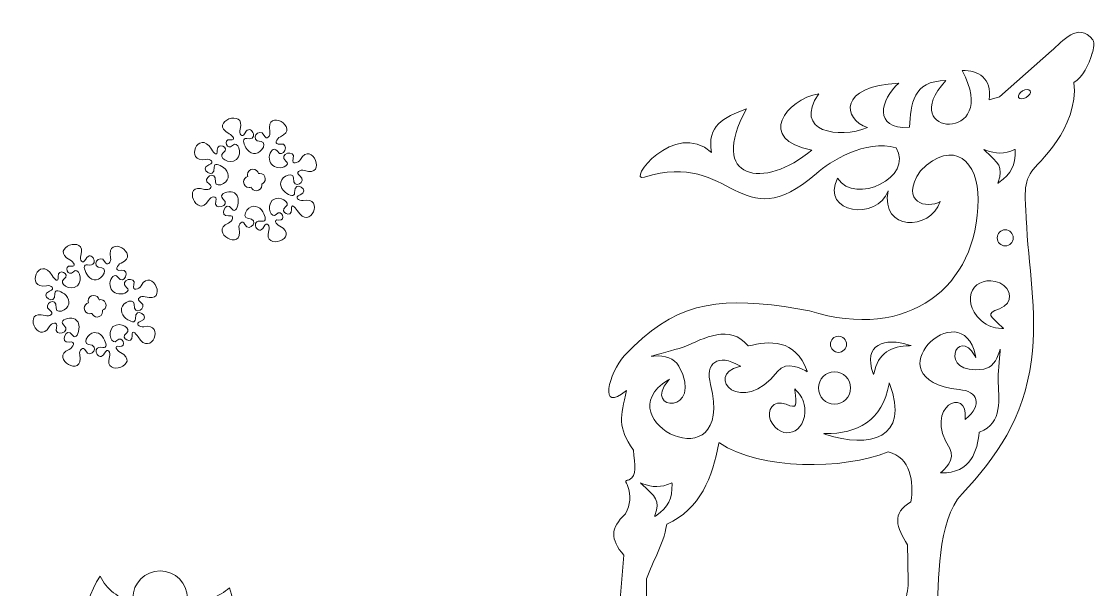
# Model space of a CAD drawing. Header units: centimetres. Extents: x -3.6 to 42, y -14.9 to 17.8.
# Drawn here: x 27.47 to 41.25, y 6.69 to 13.97 of the extents above; entities that cross this region are included whole.
import ezdxf

# ---------------------------------------------------------------- set-up
doc = ezdxf.new("R2010")
doc.units = ezdxf.units.CM
doc.header["$MEASUREMENT"] = 0
doc.layers.add('layer 1', color=7, linetype='Continuous')

msp = doc.modelspace()

# ---------------------------------------------------------------- linework, layer by layer
at = {"layer": 'layer 1', "color": 250, "lineweight": 9}
for points, knots in [([(36.77599, 12.85632), (36.2696, 11.94042), (37.00466, 11.81021), (37.61456, 12.32669), (37.61456, 12.32669), (36.89341, 12.4556), (37.28856, 12.97987), (37.70161, 13.04766), (37.70161, 13.04766), (37.36736, 12.5557), (37.96385, 12.46764), (38.32696, 12.61306), (38.32696, 12.61306), (38.01131, 12.72234), (37.94787, 13.14581), (38.73162, 13.18392), (38.73162, 13.18392), (38.49313, 12.97687), (38.39345, 12.59104), (38.86504, 12.61745), (38.86504, 12.61745), (38.89227, 12.91757), (38.90144, 13.21207), (39.33491, 13.21707), (39.33491, 13.21707), (38.66368, 12.49516), (40.05887, 12.40512), (39.54165, 13.34472), (39.54165, 13.34472), (39.74989, 13.34902), (39.92673, 13.24944), (39.89036, 12.97031), (39.89036, 12.97031), (39.89036, 12.97031), (40.02279, 13.00714), (40.02279, 13.00714), (40.02279, 13.00714), (40.02279, 13.00714), (40.68861, 13.59642), (40.68861, 13.59642), (40.68861, 13.59642), (40.82775, 13.71957), (41.0322, 13.97364), (41.21833, 13.74006), (41.21833, 13.74006), (41.25341, 13.69606), (41.21097, 13.56695), (41.21097, 13.56695), (41.21097, 13.56695), (41.16495, 13.41548), (41.09009, 13.25984), (40.9771, 13.19339), (40.9771, 13.19339), (41.03978, 12.59983), (40.4959, 12.14467), (40.4348, 12.05692), (40.4348, 12.05692), (40.31232, 11.88101), (40.35794, 11.65617), (40.36548, 11.44981), (40.36548, 11.44981), (40.38722, 10.85574), (40.51286, 10.26055), (40.4311, 9.63719), (40.4311, 9.63719), (40.33018, 8.8743), (39.98813, 8.40197), (39.5409, 7.92089), (39.5409, 7.92089), (39.21914, 7.57478), (39.24156, 6.77481), (39.21717, 6.36666), (39.21717, 6.36666), (39.18874, 6.28219), (39.17437, 6.2322), (39.07739, 6.13831), (39.07739, 6.13831), (39.07739, 6.13831), (38.70952, 6.13831), (38.70952, 6.13831), (38.70952, 6.13831), (38.70952, 6.13831), (38.69481, 6.43296), (38.69481, 6.43296), (38.69481, 6.43296), (38.69481, 6.43296), (38.76838, 6.43297), (38.76103, 6.47716), (38.76103, 6.47716), (38.75368, 6.52135), (38.81989, 6.55081), (38.81989, 6.55081), (38.81989, 6.55081), (38.81989, 6.55081), (38.84931, 6.71286), (38.84931, 6.77179), (38.84931, 6.77179), (38.84931, 6.83072), (38.84196, 7.26532), (38.84196, 7.26532), (38.84196, 7.26532), (38.70173, 7.48996), (38.63079, 7.66864), (38.8861, 7.81778), (38.8861, 7.81778), (38.92235, 8.07192), (38.88712, 8.38471), (38.59182, 8.45861), (38.59182, 8.45861), (38.01754, 8.22348), (36.95716, 8.22446), (36.42764, 8.57237), (36.42764, 8.57237), (36.42006, 8.57735), (36.4215, 8.57681), (36.41996, 8.56808), (36.41996, 8.56808), (36.34307, 8.13631), (36.18271, 7.72455), (35.75194, 7.5305), (35.75194, 7.5305), (35.70576, 7.24176), (35.57053, 7.06377), (35.49444, 6.83072), (35.49444, 6.83072), (35.49444, 6.83072), (35.49444, 6.24002), (35.49444, 6.24002), (35.49444, 6.24002), (35.49058, 6.1151), (35.46365, 6.03518), (35.33422, 6.03518), (35.33422, 6.03518), (35.33422, 6.03518), (35.04565, 6.03518), (35.04565, 6.03518), (35.04565, 6.03518), (35.04565, 6.03518), (35.03935, 6.26873), (35.03935, 6.26873), (35.03935, 6.26873), (35.04724, 6.27016), (35.05372, 6.26873), (35.0616, 6.27015), (35.0616, 6.27015), (35.05846, 6.30066), (35.08049, 6.32456), (35.11559, 6.31294), (35.11559, 6.31294), (35.11559, 6.31294), (35.1413, 6.41822), (35.1413, 6.41822), (35.1413, 6.41822), (35.1413, 6.41822), (35.20016, 7.13273), (35.20016, 7.13273), (35.20016, 7.13273), (35.02912, 7.34347), (35.02284, 7.47595), (35.22223, 7.66308), (35.22223, 7.66308), (35.28621, 7.78759), (35.29852, 7.88465), (35.25017, 8.02793), (35.25017, 8.02793), (35.24424, 8.04549), (35.22388, 8.06312), (35.22959, 8.08295), (35.22959, 8.08295), (35.23381, 8.09769), (35.25709, 8.09293), (35.26833, 8.09895), (35.26833, 8.09895), (35.37723, 8.15725), (35.33816, 8.28115), (35.32522, 8.48072), (35.32522, 8.48072), (35.11194, 8.78316), (35.16461, 8.89778), (35.23643, 9.24585), (35.23643, 9.24585), (34.86935, 8.93532), (35.01147, 9.47575), (35.20752, 9.68874), (35.20752, 9.68874), (35.84704, 10.36364), (36.35961, 10.43908), (37.26017, 10.32222), (37.26017, 10.32222), (37.26017, 10.32222), (37.58388, 10.2633), (37.58388, 10.2633), (37.58388, 10.2633), (38.85256, 9.87045), (39.74521, 10.57008), (39.74689, 11.6923), (39.74689, 11.6923), (39.75364, 12.17083), (39.43673, 12.49107), (39.00758, 12.06097), (39.00758, 12.06097), (38.73066, 11.64304), (39.09419, 11.5705), (39.26206, 11.6658), (39.26206, 11.6658), (39.12958, 11.28687), (38.49519, 11.28669), (38.59182, 11.8028), (38.59182, 11.8028), (38.46265, 11.41522), (37.71559, 11.51196), (37.94438, 11.96485), (37.94438, 11.96485), (38.17169, 11.61329), (38.92584, 11.97859), (38.69481, 12.35524), (38.69481, 12.35524), (38.2995, 12.46521), (37.84685, 12.18339), (37.67217, 12.02378), (37.67217, 12.02378), (36.67669, 11.16067), (36.60694, 12.33709), (35.46501, 11.97958), (35.46501, 11.97958), (35.22248, 11.90364), (35.85293, 12.72668), (36.32581, 12.29632), (36.32581, 12.29632), (36.2679, 12.64421), (36.47487, 12.73618), (36.77599, 12.85632)], [0, 0, 0, 0, 0.01694915, 0.01694915, 0.01694915, 0.01694915, 0.03389831, 0.03389831, 0.03389831, 0.03389831, 0.05084746, 0.05084746, 0.05084746, 0.05084746, 0.06779661, 0.06779661, 0.06779661, 0.06779661, 0.08474576, 0.08474576, 0.08474576, 0.08474576, 0.10169492, 0.10169492, 0.10169492, 0.10169492, 0.11864407, 0.11864407, 0.11864407, 0.11864407, 0.13559322, 0.13559322, 0.13559322, 0.13559322, 0.15254237, 0.15254237, 0.15254237, 0.15254237, 0.16949153, 0.16949153, 0.16949153, 0.16949153, 0.18644068, 0.18644068, 0.18644068, 0.18644068, 0.20338983, 0.20338983, 0.20338983, 0.20338983, 0.22033898, 0.22033898, 0.22033898, 0.22033898, 0.23728814, 0.23728814, 0.23728814, 0.23728814, 0.25423729, 0.25423729, 0.25423729, 0.25423729, 0.27118644, 0.27118644, 0.27118644, 0.27118644, 0.28813559, 0.28813559, 0.28813559, 0.28813559, 0.30508475, 0.30508475, 0.30508475, 0.30508475, 0.3220339, 0.3220339, 0.3220339, 0.3220339, 0.33898305, 0.33898305, 0.33898305, 0.33898305, 0.3559322, 0.3559322, 0.3559322, 0.3559322, 0.37288136, 0.37288136, 0.37288136, 0.37288136, 0.38983051, 0.38983051, 0.38983051, 0.38983051, 0.40677966, 0.40677966, 0.40677966, 0.40677966, 0.42372881, 0.42372881, 0.42372881, 0.42372881, 0.44067797, 0.44067797, 0.44067797, 0.44067797, 0.45762712, 0.45762712, 0.45762712, 0.45762712, 0.47457627, 0.47457627, 0.47457627, 0.47457627, 0.49152542, 0.49152542, 0.49152542, 0.49152542, 0.50847458, 0.50847458, 0.50847458, 0.50847458, 0.52542373, 0.52542373, 0.52542373, 0.52542373, 0.54237288, 0.54237288, 0.54237288, 0.54237288, 0.55932203, 0.55932203, 0.55932203, 0.55932203, 0.57627119, 0.57627119, 0.57627119, 0.57627119, 0.59322034, 0.59322034, 0.59322034, 0.59322034, 0.61016949, 0.61016949, 0.61016949, 0.61016949, 0.62711864, 0.62711864, 0.62711864, 0.62711864, 0.6440678, 0.6440678, 0.6440678, 0.6440678, 0.66101695, 0.66101695, 0.66101695, 0.66101695, 0.6779661, 0.6779661, 0.6779661, 0.6779661, 0.69491525, 0.69491525, 0.69491525, 0.69491525, 0.71186441, 0.71186441, 0.71186441, 0.71186441, 0.72881356, 0.72881356, 0.72881356, 0.72881356, 0.74576271, 0.74576271, 0.74576271, 0.74576271, 0.76271186, 0.76271186, 0.76271186, 0.76271186, 0.77966102, 0.77966102, 0.77966102, 0.77966102, 0.79661017, 0.79661017, 0.79661017, 0.79661017, 0.81355932, 0.81355932, 0.81355932, 0.81355932, 0.83050847, 0.83050847, 0.83050847, 0.83050847, 0.84745763, 0.84745763, 0.84745763, 0.84745763, 0.86440678, 0.86440678, 0.86440678, 0.86440678, 0.88135593, 0.88135593, 0.88135593, 0.88135593, 0.89830508, 0.89830508, 0.89830508, 0.89830508, 0.91525424, 0.91525424, 0.91525424, 0.91525424, 0.93220339, 0.93220339, 0.93220339, 0.93220339, 0.94915254, 0.94915254, 0.94915254, 0.94915254, 0.96610169, 0.96610169, 0.96610169, 0.96610169, 1, 1, 1, 1]), ([(40.31699, 13.08407), (40.3576, 13.10717), (40.40114, 13.10725), (40.41422, 13.08427), (40.41422, 13.08427), (40.42728, 13.06129), (40.40493, 13.02393), (40.36432, 13.00083), (40.36432, 13.00083), (40.3237, 12.97773), (40.28016, 12.97765), (40.2671, 13.00062), (40.2671, 13.00062), (40.25403, 13.0236), (40.27637, 13.06097), (40.31699, 13.08407)], [0, 0, 0, 0, 0.2, 0.2, 0.2, 0.2, 0.4, 0.4, 0.4, 0.4, 0.6, 0.6, 0.6, 0.6, 1, 1, 1, 1]), ([(39.84025, 12.3123), (40.00709, 12.15795), (40.07516, 12.11503), (40.00371, 11.91477), (40.00371, 11.91477), (39.99741, 11.89707), (39.99714, 11.89909), (40.01197, 11.90972), (40.01197, 11.90972), (40.17932, 12.02963), (40.22428, 12.12654), (40.22224, 12.3244), (40.22224, 12.3244), (40.22212, 12.33671), (40.22406, 12.33692), (40.21283, 12.33163), (40.21283, 12.33163), (40.08483, 12.27126), (39.96853, 12.27769), (39.84661, 12.32334), (39.84661, 12.32334), (39.80967, 12.33717), (39.81071, 12.33962), (39.84025, 12.3123)], [0, 0, 0, 0, 0.14285714, 0.14285714, 0.14285714, 0.14285714, 0.28571429, 0.28571429, 0.28571429, 0.28571429, 0.42857143, 0.42857143, 0.42857143, 0.42857143, 0.57142857, 0.57142857, 0.57142857, 0.57142857, 0.71428571, 0.71428571, 0.71428571, 0.71428571, 1, 1, 1, 1]), ([(40.09497, 11.30358), (40.152, 11.30358), (40.19824, 11.25734), (40.19824, 11.20031), (40.19824, 11.20031), (40.19824, 11.14328), (40.152, 11.09704), (40.09497, 11.09704), (40.09497, 11.09704), (40.03794, 11.09704), (39.9917, 11.14328), (39.9917, 11.20031), (39.9917, 11.20031), (39.9917, 11.25734), (40.03794, 11.30358), (40.09497, 11.30358)], [0, 0, 0, 0, 0.2, 0.2, 0.2, 0.2, 0.4, 0.4, 0.4, 0.4, 0.6, 0.6, 0.6, 0.6, 1, 1, 1, 1]), ([(40.02771, 10.6224), (39.69847, 10.75025), (39.5033, 10.41114), (39.78025, 10.14395), (39.78025, 10.14395), (39.88662, 10.06021), (39.92763, 10.05196), (40.05117, 10.04002), (40.05117, 10.04002), (40.07842, 10.03738), (40.08401, 10.03261), (40.061, 10.0534), (40.061, 10.0534), (39.89699, 10.20135), (39.84198, 10.23135), (40.01965, 10.29232), (40.01965, 10.29232), (40.21093, 10.36553), (40.1772, 10.55195), (40.02771, 10.6224)], [0, 0, 0, 0, 0.16666667, 0.16666667, 0.16666667, 0.16666667, 0.33333333, 0.33333333, 0.33333333, 0.33333333, 0.5, 0.5, 0.5, 0.5, 0.66666667, 0.66666667, 0.66666667, 0.66666667, 1, 1, 1, 1]), ([(39.71409, 9.69001), (39.54339, 10.52673), (38.33593, 9.39059), (39.50405, 9.25543), (39.50405, 9.25543), (39.74723, 9.2408), (39.80816, 9.05563), (39.58692, 8.8776), (39.58692, 8.8776), (39.57648, 8.8692), (39.57875, 8.87078), (39.58011, 8.88281), (39.58011, 8.88281), (39.62713, 9.29777), (39.03156, 9.05411), (39.38235, 8.49996), (39.38235, 8.49996), (39.46848, 8.36389), (39.30054, 8.2185), (39.2683, 8.19244), (39.2683, 8.19244), (39.26131, 8.1868), (39.26278, 8.18828), (39.27033, 8.18816), (39.27033, 8.18816), (39.65912, 8.18105), (39.73833, 8.4764), (39.76189, 8.70715), (39.76189, 8.70715), (39.76228, 8.71099), (39.76253, 8.7105), (39.76617, 8.7118), (39.76617, 8.7118), (40.06962, 8.82095), (40.0126, 9.14768), (40.00311, 9.38766), (40.00311, 9.38766), (40.00139, 9.43117), (40.02106, 9.65709), (40.0288, 9.74368), (40.0288, 9.74368), (40.03352, 9.79637), (40.03099, 9.7721), (40.02204, 9.74354), (40.02204, 9.74354), (39.98372, 9.62147), (39.92252, 9.53846), (39.81959, 9.51933), (39.81959, 9.51933), (39.21325, 9.43272), (39.4822, 10.08633), (39.70604, 9.68834), (39.70604, 9.68834), (39.72024, 9.66308), (39.72065, 9.65781), (39.71409, 9.69001)], [0, 0, 0, 0, 0.06666667, 0.06666667, 0.06666667, 0.06666667, 0.13333333, 0.13333333, 0.13333333, 0.13333333, 0.2, 0.2, 0.2, 0.2, 0.26666667, 0.26666667, 0.26666667, 0.26666667, 0.33333333, 0.33333333, 0.33333333, 0.33333333, 0.4, 0.4, 0.4, 0.4, 0.46666667, 0.46666667, 0.46666667, 0.46666667, 0.53333333, 0.53333333, 0.53333333, 0.53333333, 0.6, 0.6, 0.6, 0.6, 0.66666667, 0.66666667, 0.66666667, 0.66666667, 0.73333333, 0.73333333, 0.73333333, 0.73333333, 0.8, 0.8, 0.8, 0.8, 0.86666667, 0.86666667, 0.86666667, 0.86666667, 1, 1, 1, 1]), ([(35.7668, 9.37673), (34.93618, 8.86391), (36.63106, 8.01579), (36.31591, 9.32254), (36.31591, 9.32254), (36.23579, 9.58926), (36.4105, 9.72759), (36.6887, 9.56032), (36.6887, 9.56032), (36.70183, 9.55243), (36.69925, 9.55425), (36.68579, 9.55097), (36.68579, 9.55097), (36.22198, 9.43794), (36.71809, 8.89483), (37.17455, 9.48958), (37.17455, 9.48958), (37.28663, 9.63562), (37.50881, 9.51268), (37.54947, 9.48836), (37.54947, 9.48836), (37.55829, 9.48308), (37.55611, 9.48406), (37.55327, 9.49221), (37.55327, 9.49221), (37.40773, 9.91222), (37.05958, 9.88087), (36.80268, 9.81524), (36.80268, 9.81524), (36.79841, 9.81414), (36.79884, 9.8146), (36.79601, 9.818), (36.79601, 9.818), (36.55932, 10.10062), (36.23117, 9.91071), (35.97739, 9.80599), (35.97739, 9.80599), (35.93138, 9.787), (35.68119, 9.7191), (35.58524, 9.6933), (35.58524, 9.6933), (35.52683, 9.67759), (35.55387, 9.68445), (35.58804, 9.6861), (35.58804, 9.6861), (35.73414, 9.69306), (35.84733, 9.6601), (35.90841, 9.55718), (35.90841, 9.55718), (36.24022, 8.94065), (35.43287, 8.97175), (35.77177, 9.36874), (35.77177, 9.36874), (35.79328, 9.39394), (35.79878, 9.39644), (35.7668, 9.37673)], [0, 0, 0, 0, 0.06666667, 0.06666667, 0.06666667, 0.06666667, 0.13333333, 0.13333333, 0.13333333, 0.13333333, 0.2, 0.2, 0.2, 0.2, 0.26666667, 0.26666667, 0.26666667, 0.26666667, 0.33333333, 0.33333333, 0.33333333, 0.33333333, 0.4, 0.4, 0.4, 0.4, 0.46666667, 0.46666667, 0.46666667, 0.46666667, 0.53333333, 0.53333333, 0.53333333, 0.53333333, 0.6, 0.6, 0.6, 0.6, 0.66666667, 0.66666667, 0.66666667, 0.66666667, 0.73333333, 0.73333333, 0.73333333, 0.73333333, 0.8, 0.8, 0.8, 0.8, 0.86666667, 0.86666667, 0.86666667, 0.86666667, 1, 1, 1, 1]), ([(37.95574, 9.93977), (38.01277, 9.93977), (38.05901, 9.89353), (38.05901, 9.8365), (38.05901, 9.8365), (38.05901, 9.77948), (38.01277, 9.73323), (37.95574, 9.73323), (37.95574, 9.73323), (37.89871, 9.73323), (37.85247, 9.77948), (37.85247, 9.8365), (37.85247, 9.8365), (37.85247, 9.89353), (37.89871, 9.93977), (37.95574, 9.93977)], [0, 0, 0, 0, 0.2, 0.2, 0.2, 0.2, 0.4, 0.4, 0.4, 0.4, 0.6, 0.6, 0.6, 0.6, 1, 1, 1, 1]), ([(38.41002, 9.45904), (38.45659, 9.72445), (38.64305, 9.81739), (38.86584, 9.81891), (38.86584, 9.81891), (38.897, 9.81911), (38.88995, 9.81908), (38.86427, 9.82728), (38.86427, 9.82728), (38.55192, 9.9272), (38.26448, 9.83835), (38.40235, 9.46042), (38.40235, 9.46042), (38.40764, 9.44591), (38.407, 9.44173), (38.41002, 9.45904)], [0, 0, 0, 0, 0.2, 0.2, 0.2, 0.2, 0.4, 0.4, 0.4, 0.4, 0.6, 0.6, 0.6, 0.6, 1, 1, 1, 1]), ([(37.90515, 9.48296), (38.0192, 9.48296), (38.11168, 9.39048), (38.11168, 9.27643), (38.11168, 9.27643), (38.11168, 9.16238), (38.0192, 9.06989), (37.90515, 9.06989), (37.90515, 9.06989), (37.79109, 9.06989), (37.69861, 9.16238), (37.69861, 9.27643), (37.69861, 9.27643), (37.69861, 9.39048), (37.79109, 9.48296), (37.90515, 9.48296)], [0, 0, 0, 0, 0.2, 0.2, 0.2, 0.2, 0.4, 0.4, 0.4, 0.4, 0.6, 0.6, 0.6, 0.6, 1, 1, 1, 1]), ([(37.08541, 8.85875), (37.224, 8.58405), (37.54802, 8.68979), (37.5245, 9.0242), (37.5245, 9.0242), (37.50445, 9.14041), (37.48272, 9.16966), (37.40971, 9.24941), (37.40971, 9.24941), (37.39361, 9.267), (37.39277, 9.27335), (37.39555, 9.24649), (37.39555, 9.24649), (37.41547, 9.0551), (37.43359, 9.00362), (37.28304, 9.06772), (37.28304, 9.06772), (37.11654, 9.13183), (37.0297, 8.99149), (37.08541, 8.85875)], [0, 0, 0, 0, 0.16666667, 0.16666667, 0.16666667, 0.16666667, 0.33333333, 0.33333333, 0.33333333, 0.33333333, 0.5, 0.5, 0.5, 0.5, 0.66666667, 0.66666667, 0.66666667, 0.66666667, 1, 1, 1, 1]), ([(38.60414, 9.33043), (38.52445, 8.85282), (38.189, 8.68998), (37.78994, 8.69152), (37.78994, 8.69152), (37.75511, 8.69162), (37.76359, 8.69152), (37.79169, 8.68219), (37.79169, 8.68219), (38.34922, 8.49635), (38.87848, 8.62477), (38.61078, 9.3325), (38.61078, 9.3325), (38.60513, 9.34743), (38.60642, 9.34425), (38.60414, 9.33043)], [0, 0, 0, 0, 0.2, 0.2, 0.2, 0.2, 0.4, 0.4, 0.4, 0.4, 0.6, 0.6, 0.6, 0.6, 1, 1, 1, 1]), ([(35.43811, 8.03815), (35.60495, 7.88379), (35.67302, 7.84087), (35.60156, 7.64061), (35.60156, 7.64061), (35.59526, 7.62291), (35.59499, 7.62493), (35.60982, 7.63556), (35.60982, 7.63556), (35.77717, 7.75547), (35.82214, 7.85238), (35.8201, 8.05024), (35.8201, 8.05024), (35.81998, 8.06255), (35.82192, 8.06276), (35.81069, 8.05747), (35.81069, 8.05747), (35.68269, 7.9971), (35.56638, 8.00353), (35.44447, 8.04918), (35.44447, 8.04918), (35.40753, 8.06302), (35.40857, 8.06546), (35.43811, 8.03815)], [0, 0, 0, 0, 0.14285714, 0.14285714, 0.14285714, 0.14285714, 0.28571429, 0.28571429, 0.28571429, 0.28571429, 0.42857143, 0.42857143, 0.42857143, 0.42857143, 0.57142857, 0.57142857, 0.57142857, 0.57142857, 0.71428571, 0.71428571, 0.71428571, 0.71428571, 1, 1, 1, 1]), ([(29.25305, 6.93128), (29.44632, 6.93128), (29.60305, 6.77455), (29.60305, 6.58128), (29.60305, 6.58128), (29.60305, 6.54941), (29.59877, 6.51855), (29.59078, 6.4892), (29.59078, 6.4892), (29.81208, 6.52694), (30.01479, 6.60702), (30.1444, 6.71516), (30.1444, 6.71516), (30.28992, 6.25568), (30.10391, 5.74257), (30.23354, 5.32073), (30.23354, 5.32073), (30.28438, 5.15529), (30.42067, 4.85056), (30.59321, 5.02834), (30.59321, 5.02834), (30.78027, 5.22122), (30.99896, 4.98224), (30.77393, 4.88567), (30.77393, 4.88567), (30.99851, 4.89669), (31.03331, 4.63234), (30.799, 4.604), (30.799, 4.604), (31.11625, 4.43068), (30.75249, 4.06951), (30.47309, 4.29165), (30.47309, 4.29165), (30.31619, 4.18083), (30.15673, 4.1169), (29.93422, 4.09261), (29.93422, 4.09261), (29.87949, 4.0778), (29.86546, 4.05571), (29.89649, 3.96814), (29.89649, 3.96814), (30.09945, 3.88331), (29.91468, 3.69277), (29.83242, 3.84666), (29.83242, 3.84666), (29.80735, 3.75021), (29.73394, 3.7264), (29.66252, 3.83149), (29.66252, 3.83149), (29.57589, 3.70139), (29.43221, 3.82224), (29.55667, 3.94025), (29.55667, 3.94025), (29.75342, 4.17121), (29.03744, 4.24347), (29.21962, 3.91515), (29.21962, 3.91515), (29.30129, 3.76423), (29.10999, 3.74038), (29.06364, 3.8538), (29.06364, 3.8538), (28.97588, 3.77693), (28.89684, 3.77625), (28.8603, 3.89006), (28.8603, 3.89006), (28.61826, 3.80065), (28.70971, 4.09451), (28.85473, 4.04902), (28.85473, 4.04902), (28.95883, 4.14378), (28.93803, 4.18205), (28.8392, 4.20523), (28.8392, 4.20523), (28.0646, 4.38693), (27.97807, 6.09873), (28.48425, 6.86575), (28.48425, 6.86575), (28.56347, 6.69389), (28.71945, 6.58361), (28.90789, 6.52315), (28.90789, 6.52315), (28.90473, 6.54206), (28.90305, 6.56147), (28.90305, 6.58128), (28.90305, 6.58128), (28.90305, 6.77455), (29.05978, 6.93128), (29.25305, 6.93128)], [0, 0, 0, 0, 0.04347826, 0.04347826, 0.04347826, 0.04347826, 0.08695652, 0.08695652, 0.08695652, 0.08695652, 0.13043478, 0.13043478, 0.13043478, 0.13043478, 0.17391304, 0.17391304, 0.17391304, 0.17391304, 0.2173913, 0.2173913, 0.2173913, 0.2173913, 0.26086957, 0.26086957, 0.26086957, 0.26086957, 0.30434783, 0.30434783, 0.30434783, 0.30434783, 0.34782609, 0.34782609, 0.34782609, 0.34782609, 0.39130435, 0.39130435, 0.39130435, 0.39130435, 0.43478261, 0.43478261, 0.43478261, 0.43478261, 0.47826087, 0.47826087, 0.47826087, 0.47826087, 0.52173913, 0.52173913, 0.52173913, 0.52173913, 0.56521739, 0.56521739, 0.56521739, 0.56521739, 0.60869565, 0.60869565, 0.60869565, 0.60869565, 0.65217391, 0.65217391, 0.65217391, 0.65217391, 0.69565217, 0.69565217, 0.69565217, 0.69565217, 0.73913043, 0.73913043, 0.73913043, 0.73913043, 0.7826087, 0.7826087, 0.7826087, 0.7826087, 0.82608696, 0.82608696, 0.82608696, 0.82608696, 0.86956522, 0.86956522, 0.86956522, 0.86956522, 0.91304348, 0.91304348, 0.91304348, 0.91304348, 1, 1, 1, 1])]:
    msp.add_open_spline(points, degree=3, knots=knots, dxfattribs=at)
at = {"layer": 'layer 1', "color": 250, "lineweight": 20}
for points, knots in [([(30.36518, 12.47349), (30.53425, 12.44183), (30.41285, 12.68234), (30.34341, 12.54612), (30.34341, 12.54612), (30.30292, 12.46672), (30.26104, 12.53946), (30.27819, 12.59329), (30.27819, 12.59329), (30.36609, 12.86911), (29.85736, 12.68643), (30.13914, 12.53566), (30.13914, 12.53566), (30.19047, 12.50819), (30.22916, 12.44722), (30.15102, 12.458), (30.15102, 12.458), (30.05402, 12.4714), (30.11236, 12.30712), (30.18353, 12.38515), (30.18353, 12.38515), (30.24419, 12.45166), (30.31624, 12.29191), (30.23442, 12.20444), (30.23442, 12.20444), (30.23442, 12.20444), (30.23374, 12.20519), (30.23374, 12.20519), (30.23374, 12.20519), (30.13713, 12.12976), (29.98898, 12.23639), (30.06284, 12.28955), (30.06284, 12.28955), (30.1593, 12.35896), (29.97927, 12.43912), (29.98661, 12.3241), (29.98661, 12.3241), (29.99203, 12.23913), (29.9468, 12.28315), (29.91317, 12.33714), (29.91317, 12.33714), (29.74424, 12.60842), (29.55492, 12.15178), (29.83929, 12.20599), (29.83929, 12.20599), (29.89479, 12.21657), (29.96198, 12.16627), (29.87829, 12.1356), (29.87829, 12.1356), (29.73473, 12.08298), (29.95896, 11.93363), (29.94779, 12.10528), (29.94779, 12.10528), (29.94384, 12.16609), (30.01065, 12.14409), (30.06769, 12.10149), (30.06769, 12.10149), (30.13988, 12.04758), (30.15447, 11.9507), (30.06553, 11.8959), (30.06553, 11.8959), (30.0194, 11.86748), (29.961, 11.87099), (29.96435, 11.91643), (29.96435, 11.91643), (29.97714, 12.09028), (29.77313, 11.96161), (29.88028, 11.89246), (29.88028, 11.89246), (29.94812, 11.84867), (29.87458, 11.80539), (29.82218, 11.82216), (29.82218, 11.82216), (29.5178, 11.91954), (29.72825, 11.42989), (29.87312, 11.68051), (29.87312, 11.68051), (29.9014, 11.72942), (29.99182, 11.75563), (29.96605, 11.6703), (29.96605, 11.6703), (29.92792, 11.54408), (30.17093, 11.60596), (30.05938, 11.70178), (30.05938, 11.70178), (30.00158, 11.75141), (30.08921, 11.79929), (30.16387, 11.78922), (30.16387, 11.78922), (30.22828, 11.78054), (30.25412, 11.73705), (30.25589, 11.67932), (30.25589, 11.67932), (30.25842, 11.59773), (30.2142, 11.51241), (30.1739, 11.57267), (30.1739, 11.57267), (30.09215, 11.69489), (30.00157, 11.46106), (30.13146, 11.48379), (30.13146, 11.48379), (30.21928, 11.49915), (30.18241, 11.41252), (30.13046, 11.3903), (30.13046, 11.3903), (29.86428, 11.27653), (30.32517, 11.00889), (30.26498, 11.32275), (30.26498, 11.32275), (30.25462, 11.37679), (30.3064, 11.4446), (30.34174, 11.372), (30.34174, 11.372), (30.39755, 11.25734), (30.54975, 11.44446), (30.37562, 11.45259), (30.37562, 11.45259), (30.3301, 11.45471), (30.33362, 11.51312), (30.36737, 11.55551), (30.36737, 11.55551), (30.43243, 11.63724), (30.52686, 11.61114), (30.57174, 11.53301), (30.57174, 11.53301), (30.60719, 11.47127), (30.62102, 11.40231), (30.56111, 11.41352), (30.56111, 11.41352), (30.39205, 11.44519), (30.51345, 11.20467), (30.58289, 11.34089), (30.58289, 11.34089), (30.62337, 11.4203), (30.66526, 11.34756), (30.64811, 11.29373), (30.64811, 11.29373), (30.5602, 11.01791), (31.06894, 11.20058), (30.78716, 11.35136), (30.78716, 11.35136), (30.73582, 11.37883), (30.69714, 11.4398), (30.77527, 11.42901), (30.77527, 11.42901), (30.87227, 11.41562), (30.81393, 11.5799), (30.74276, 11.50187), (30.74276, 11.50187), (30.68211, 11.43536), (30.61006, 11.5951), (30.69188, 11.68258), (30.69188, 11.68258), (30.69188, 11.68258), (30.69256, 11.68182), (30.69256, 11.68182), (30.69256, 11.68182), (30.78916, 11.75726), (30.93732, 11.65062), (30.86346, 11.59747), (30.86346, 11.59747), (30.76699, 11.52806), (30.94702, 11.44789), (30.93968, 11.56292), (30.93968, 11.56292), (30.93426, 11.64788), (30.97949, 11.60386), (31.01312, 11.54987), (31.01312, 11.54987), (31.18206, 11.27859), (31.37137, 11.73523), (31.08701, 11.68102), (31.08701, 11.68102), (31.03151, 11.67044), (30.96431, 11.72075), (31.048, 11.75142), (31.048, 11.75142), (31.19156, 11.80403), (30.96734, 11.95339), (30.9785, 11.78174), (30.9785, 11.78174), (30.98245, 11.72092), (30.91564, 11.74293), (30.8586, 11.78553), (30.8586, 11.78553), (30.78642, 11.83944), (30.77183, 11.93632), (30.86076, 11.99111), (30.86076, 11.99111), (30.90689, 12.01954), (30.96529, 12.01603), (30.96195, 11.97058), (30.96195, 11.97058), (30.94916, 11.79673), (31.15316, 11.9254), (31.04601, 11.99456), (31.04601, 11.99456), (30.97818, 12.03834), (31.05171, 12.08163), (31.10411, 12.06485), (31.10411, 12.06485), (31.4085, 11.96748), (31.19804, 12.45713), (31.05317, 12.20651), (31.05317, 12.20651), (31.02489, 12.15759), (30.93448, 12.13138), (30.96025, 12.21672), (30.96025, 12.21672), (30.99838, 12.34294), (30.75536, 12.28105), (30.86692, 12.18524), (30.86692, 12.18524), (30.92254, 12.13746), (30.83997, 12.09351), (30.76515, 12.10051), (30.76515, 12.10051), (30.70029, 12.10658), (30.64875, 12.16706), (30.65341, 12.23367), (30.65341, 12.23367), (30.65839, 12.30501), (30.71239, 12.37415), (30.75239, 12.31435), (30.75239, 12.31435), (30.83415, 12.19212), (30.92472, 12.42596), (30.79483, 12.40323), (30.79483, 12.40323), (30.70702, 12.38787), (30.74388, 12.4745), (30.79583, 12.49671), (30.79583, 12.49671), (31.06202, 12.61049), (30.60112, 12.87812), (30.66131, 12.56427), (30.66131, 12.56427), (30.67168, 12.51023), (30.61989, 12.44241), (30.58455, 12.51501), (30.58455, 12.51501), (30.52874, 12.62967), (30.37655, 12.44256), (30.55067, 12.43442), (30.55067, 12.43442), (30.5962, 12.4323), (30.59268, 12.37389), (30.55893, 12.3315), (30.55893, 12.3315), (30.49387, 12.24978), (30.39943, 12.27588), (30.35456, 12.35401), (30.35456, 12.35401), (30.31911, 12.41575), (30.30527, 12.4847), (30.36518, 12.47349)], [0, 0, 0, 0, 0.01538462, 0.01538462, 0.01538462, 0.01538462, 0.03076923, 0.03076923, 0.03076923, 0.03076923, 0.04615385, 0.04615385, 0.04615385, 0.04615385, 0.06153846, 0.06153846, 0.06153846, 0.06153846, 0.07692308, 0.07692308, 0.07692308, 0.07692308, 0.09230769, 0.09230769, 0.09230769, 0.09230769, 0.10769231, 0.10769231, 0.10769231, 0.10769231, 0.12307692, 0.12307692, 0.12307692, 0.12307692, 0.13846154, 0.13846154, 0.13846154, 0.13846154, 0.15384615, 0.15384615, 0.15384615, 0.15384615, 0.16923077, 0.16923077, 0.16923077, 0.16923077, 0.18461538, 0.18461538, 0.18461538, 0.18461538, 0.2, 0.2, 0.2, 0.2, 0.21538462, 0.21538462, 0.21538462, 0.21538462, 0.23076923, 0.23076923, 0.23076923, 0.23076923, 0.24615385, 0.24615385, 0.24615385, 0.24615385, 0.26153846, 0.26153846, 0.26153846, 0.26153846, 0.27692308, 0.27692308, 0.27692308, 0.27692308, 0.29230769, 0.29230769, 0.29230769, 0.29230769, 0.30769231, 0.30769231, 0.30769231, 0.30769231, 0.32307692, 0.32307692, 0.32307692, 0.32307692, 0.33846154, 0.33846154, 0.33846154, 0.33846154, 0.35384615, 0.35384615, 0.35384615, 0.35384615, 0.36923077, 0.36923077, 0.36923077, 0.36923077, 0.38461538, 0.38461538, 0.38461538, 0.38461538, 0.4, 0.4, 0.4, 0.4, 0.41538462, 0.41538462, 0.41538462, 0.41538462, 0.43076923, 0.43076923, 0.43076923, 0.43076923, 0.44615385, 0.44615385, 0.44615385, 0.44615385, 0.46153846, 0.46153846, 0.46153846, 0.46153846, 0.47692308, 0.47692308, 0.47692308, 0.47692308, 0.49230769, 0.49230769, 0.49230769, 0.49230769, 0.50769231, 0.50769231, 0.50769231, 0.50769231, 0.52307692, 0.52307692, 0.52307692, 0.52307692, 0.53846154, 0.53846154, 0.53846154, 0.53846154, 0.55384615, 0.55384615, 0.55384615, 0.55384615, 0.56923077, 0.56923077, 0.56923077, 0.56923077, 0.58461538, 0.58461538, 0.58461538, 0.58461538, 0.6, 0.6, 0.6, 0.6, 0.61538462, 0.61538462, 0.61538462, 0.61538462, 0.63076923, 0.63076923, 0.63076923, 0.63076923, 0.64615385, 0.64615385, 0.64615385, 0.64615385, 0.66153846, 0.66153846, 0.66153846, 0.66153846, 0.67692308, 0.67692308, 0.67692308, 0.67692308, 0.69230769, 0.69230769, 0.69230769, 0.69230769, 0.70769231, 0.70769231, 0.70769231, 0.70769231, 0.72307692, 0.72307692, 0.72307692, 0.72307692, 0.73846154, 0.73846154, 0.73846154, 0.73846154, 0.75384615, 0.75384615, 0.75384615, 0.75384615, 0.76923077, 0.76923077, 0.76923077, 0.76923077, 0.78461538, 0.78461538, 0.78461538, 0.78461538, 0.8, 0.8, 0.8, 0.8, 0.81538462, 0.81538462, 0.81538462, 0.81538462, 0.83076923, 0.83076923, 0.83076923, 0.83076923, 0.84615385, 0.84615385, 0.84615385, 0.84615385, 0.86153846, 0.86153846, 0.86153846, 0.86153846, 0.87692308, 0.87692308, 0.87692308, 0.87692308, 0.89230769, 0.89230769, 0.89230769, 0.89230769, 0.90769231, 0.90769231, 0.90769231, 0.90769231, 0.92307692, 0.92307692, 0.92307692, 0.92307692, 0.93846154, 0.93846154, 0.93846154, 0.93846154, 0.95384615, 0.95384615, 0.95384615, 0.95384615, 0.96923077, 0.96923077, 0.96923077, 0.96923077, 1, 1, 1, 1]), ([(30.42131, 11.85197), (30.41302, 11.84855), (30.40394, 11.84666), (30.39441, 11.84666), (30.39441, 11.84666), (30.35539, 11.84666), (30.32374, 11.8783), (30.32374, 11.91733), (30.32374, 11.91733), (30.32374, 11.95077), (30.34697, 11.97878), (30.37817, 11.98612), (30.37817, 11.98612), (30.37509, 11.99406), (30.37339, 12.00269), (30.37339, 12.01172), (30.37339, 12.01172), (30.37339, 12.05074), (30.40503, 12.08239), (30.44406, 12.08239), (30.44406, 12.08239), (30.47861, 12.08239), (30.50738, 12.05758), (30.51352, 12.0248), (30.51352, 12.0248), (30.51938, 12.02637), (30.52553, 12.02722), (30.53188, 12.02722), (30.53188, 12.02722), (30.57091, 12.02722), (30.60255, 11.99557), (30.60255, 11.95655), (30.60255, 11.95655), (30.60255, 11.92639), (30.58366, 11.90065), (30.55707, 11.8905), (30.55707, 11.8905), (30.55815, 11.8856), (30.55871, 11.88052), (30.55871, 11.8753), (30.55871, 11.8753), (30.55871, 11.83627), (30.52707, 11.80463), (30.48804, 11.80463), (30.48804, 11.80463), (30.45719, 11.80463), (30.43095, 11.82441), (30.42131, 11.85197)], [0, 0, 0, 0, 0.07692308, 0.07692308, 0.07692308, 0.07692308, 0.15384615, 0.15384615, 0.15384615, 0.15384615, 0.23076923, 0.23076923, 0.23076923, 0.23076923, 0.30769231, 0.30769231, 0.30769231, 0.30769231, 0.38461538, 0.38461538, 0.38461538, 0.38461538, 0.46153846, 0.46153846, 0.46153846, 0.46153846, 0.53846154, 0.53846154, 0.53846154, 0.53846154, 0.61538462, 0.61538462, 0.61538462, 0.61538462, 0.69230769, 0.69230769, 0.69230769, 0.69230769, 0.76923077, 0.76923077, 0.76923077, 0.76923077, 0.84615385, 0.84615385, 0.84615385, 0.84615385, 1, 1, 1, 1]), ([(28.32158, 10.8548), (28.49065, 10.82313), (28.36925, 11.06364), (28.29981, 10.92743), (28.29981, 10.92743), (28.25932, 10.84802), (28.21744, 10.92076), (28.23459, 10.97459), (28.23459, 10.97459), (28.32249, 11.25041), (27.81376, 11.06774), (28.09554, 10.91696), (28.09554, 10.91696), (28.14688, 10.88949), (28.18556, 10.82852), (28.10742, 10.83931), (28.10742, 10.83931), (28.01042, 10.8527), (28.06877, 10.68842), (28.13993, 10.76645), (28.13993, 10.76645), (28.20059, 10.83296), (28.27264, 10.67322), (28.19082, 10.58574), (28.19082, 10.58574), (28.19082, 10.58574), (28.19014, 10.5865), (28.19014, 10.5865), (28.19014, 10.5865), (28.09353, 10.51106), (27.94538, 10.6177), (28.01924, 10.67085), (28.01924, 10.67085), (28.1157, 10.74026), (27.93567, 10.82043), (27.94301, 10.7054), (27.94301, 10.7054), (27.94844, 10.62044), (27.90321, 10.66446), (27.86958, 10.71845), (27.86958, 10.71845), (27.70064, 10.98973), (27.51132, 10.53309), (27.79569, 10.5873), (27.79569, 10.5873), (27.85119, 10.59788), (27.91838, 10.54757), (27.83469, 10.5169), (27.83469, 10.5169), (27.69114, 10.46429), (27.91536, 10.31493), (27.9042, 10.48658), (27.9042, 10.48658), (27.90024, 10.54739), (27.96705, 10.52539), (28.02409, 10.48279), (28.02409, 10.48279), (28.09628, 10.42888), (28.11087, 10.332), (28.02194, 10.27721), (28.02194, 10.27721), (27.97581, 10.24878), (27.9174, 10.25229), (27.92075, 10.29774), (27.92075, 10.29774), (27.93354, 10.47159), (27.72953, 10.34292), (27.83668, 10.27376), (27.83668, 10.27376), (27.90452, 10.22998), (27.83098, 10.18669), (27.77858, 10.20346), (27.77858, 10.20346), (27.4742, 10.30084), (27.68465, 9.81119), (27.82952, 10.06181), (27.82952, 10.06181), (27.8578, 10.11073), (27.94822, 10.13694), (27.92245, 10.0516), (27.92245, 10.0516), (27.88432, 9.92538), (28.12733, 9.98726), (28.01578, 10.08308), (28.01578, 10.08308), (27.95798, 10.13272), (28.04561, 10.18059), (28.12027, 10.17053), (28.12027, 10.17053), (28.18469, 10.16184), (28.21052, 10.11835), (28.2123, 10.06063), (28.2123, 10.06063), (28.21483, 9.97903), (28.1706, 9.89371), (28.1303, 9.95397), (28.1303, 9.95397), (28.04855, 10.0762), (27.95798, 9.84236), (28.08786, 9.86509), (28.08786, 9.86509), (28.17568, 9.88045), (28.13881, 9.79382), (28.08686, 9.7716), (28.08686, 9.7716), (27.82068, 9.65783), (28.28157, 9.39019), (28.22138, 9.70405), (28.22138, 9.70405), (28.21102, 9.75809), (28.2628, 9.8259), (28.29815, 9.75331), (28.29815, 9.75331), (28.35396, 9.63865), (28.50615, 9.82576), (28.33202, 9.8339), (28.33202, 9.8339), (28.2865, 9.83602), (28.29002, 9.89443), (28.32377, 9.93681), (28.32377, 9.93681), (28.38883, 10.01854), (28.48327, 9.99244), (28.52814, 9.91431), (28.52814, 9.91431), (28.56359, 9.85257), (28.57742, 9.78362), (28.51752, 9.79483), (28.51752, 9.79483), (28.34845, 9.82649), (28.46985, 9.58598), (28.53929, 9.72219), (28.53929, 9.72219), (28.57978, 9.8016), (28.62166, 9.72886), (28.60451, 9.67503), (28.60451, 9.67503), (28.5166, 9.39921), (29.02534, 9.58189), (28.74356, 9.73266), (28.74356, 9.73266), (28.69222, 9.76013), (28.65354, 9.8211), (28.73167, 9.81031), (28.73167, 9.81031), (28.82867, 9.79692), (28.77033, 9.9612), (28.69917, 9.88317), (28.69917, 9.88317), (28.63851, 9.81666), (28.56646, 9.97641), (28.64828, 10.06388), (28.64828, 10.06388), (28.64828, 10.06388), (28.64896, 10.06312), (28.64896, 10.06312), (28.64896, 10.06312), (28.74556, 10.13856), (28.89372, 10.03192), (28.81986, 9.97877), (28.81986, 9.97877), (28.7234, 9.90936), (28.90342, 9.8292), (28.89608, 9.94422), (28.89608, 9.94422), (28.89066, 10.02918), (28.93589, 9.98517), (28.96952, 9.93118), (28.96952, 9.93118), (29.13846, 9.6599), (29.32777, 10.11654), (29.04341, 10.06233), (29.04341, 10.06233), (28.98791, 10.05175), (28.92071, 10.10205), (29.00441, 10.13272), (29.00441, 10.13272), (29.14796, 10.18534), (28.92374, 10.33469), (28.9349, 10.16304), (28.9349, 10.16304), (28.93885, 10.10223), (28.87205, 10.12423), (28.815, 10.16683), (28.815, 10.16683), (28.74282, 10.22074), (28.72823, 10.31762), (28.81716, 10.37242), (28.81716, 10.37242), (28.86329, 10.40084), (28.9217, 10.39733), (28.91835, 10.35189), (28.91835, 10.35189), (28.90556, 10.17804), (29.10956, 10.30671), (29.00241, 10.37586), (29.00241, 10.37586), (28.93458, 10.41964), (29.00812, 10.46293), (29.06051, 10.44616), (29.06051, 10.44616), (29.3649, 10.34878), (29.15444, 10.83843), (29.00958, 10.58781), (29.00958, 10.58781), (28.98129, 10.5389), (28.89088, 10.51269), (28.91665, 10.59802), (28.91665, 10.59802), (28.95478, 10.72424), (28.71176, 10.66236), (28.82332, 10.56654), (28.82332, 10.56654), (28.87895, 10.51876), (28.79638, 10.47481), (28.72155, 10.48182), (28.72155, 10.48182), (28.65669, 10.48789), (28.60515, 10.54836), (28.60981, 10.61498), (28.60981, 10.61498), (28.6148, 10.68631), (28.66879, 10.75546), (28.70879, 10.69565), (28.70879, 10.69565), (28.79055, 10.57342), (28.88112, 10.80726), (28.75123, 10.78453), (28.75123, 10.78453), (28.66342, 10.76917), (28.70028, 10.8558), (28.75224, 10.87802), (28.75224, 10.87802), (29.01842, 10.99179), (28.55753, 11.25943), (28.61771, 10.94557), (28.61771, 10.94557), (28.62808, 10.89153), (28.57629, 10.82372), (28.54095, 10.89632), (28.54095, 10.89632), (28.48514, 11.01097), (28.33295, 10.82386), (28.50708, 10.81573), (28.50708, 10.81573), (28.5526, 10.81361), (28.54908, 10.7552), (28.51533, 10.71281), (28.51533, 10.71281), (28.45027, 10.63108), (28.35583, 10.65718), (28.31096, 10.73531), (28.31096, 10.73531), (28.27551, 10.79705), (28.26167, 10.866), (28.32158, 10.8548)], [0, 0, 0, 0, 0.01538462, 0.01538462, 0.01538462, 0.01538462, 0.03076923, 0.03076923, 0.03076923, 0.03076923, 0.04615385, 0.04615385, 0.04615385, 0.04615385, 0.06153846, 0.06153846, 0.06153846, 0.06153846, 0.07692308, 0.07692308, 0.07692308, 0.07692308, 0.09230769, 0.09230769, 0.09230769, 0.09230769, 0.10769231, 0.10769231, 0.10769231, 0.10769231, 0.12307692, 0.12307692, 0.12307692, 0.12307692, 0.13846154, 0.13846154, 0.13846154, 0.13846154, 0.15384615, 0.15384615, 0.15384615, 0.15384615, 0.16923077, 0.16923077, 0.16923077, 0.16923077, 0.18461538, 0.18461538, 0.18461538, 0.18461538, 0.2, 0.2, 0.2, 0.2, 0.21538462, 0.21538462, 0.21538462, 0.21538462, 0.23076923, 0.23076923, 0.23076923, 0.23076923, 0.24615385, 0.24615385, 0.24615385, 0.24615385, 0.26153846, 0.26153846, 0.26153846, 0.26153846, 0.27692308, 0.27692308, 0.27692308, 0.27692308, 0.29230769, 0.29230769, 0.29230769, 0.29230769, 0.30769231, 0.30769231, 0.30769231, 0.30769231, 0.32307692, 0.32307692, 0.32307692, 0.32307692, 0.33846154, 0.33846154, 0.33846154, 0.33846154, 0.35384615, 0.35384615, 0.35384615, 0.35384615, 0.36923077, 0.36923077, 0.36923077, 0.36923077, 0.38461538, 0.38461538, 0.38461538, 0.38461538, 0.4, 0.4, 0.4, 0.4, 0.41538462, 0.41538462, 0.41538462, 0.41538462, 0.43076923, 0.43076923, 0.43076923, 0.43076923, 0.44615385, 0.44615385, 0.44615385, 0.44615385, 0.46153846, 0.46153846, 0.46153846, 0.46153846, 0.47692308, 0.47692308, 0.47692308, 0.47692308, 0.49230769, 0.49230769, 0.49230769, 0.49230769, 0.50769231, 0.50769231, 0.50769231, 0.50769231, 0.52307692, 0.52307692, 0.52307692, 0.52307692, 0.53846154, 0.53846154, 0.53846154, 0.53846154, 0.55384615, 0.55384615, 0.55384615, 0.55384615, 0.56923077, 0.56923077, 0.56923077, 0.56923077, 0.58461538, 0.58461538, 0.58461538, 0.58461538, 0.6, 0.6, 0.6, 0.6, 0.61538462, 0.61538462, 0.61538462, 0.61538462, 0.63076923, 0.63076923, 0.63076923, 0.63076923, 0.64615385, 0.64615385, 0.64615385, 0.64615385, 0.66153846, 0.66153846, 0.66153846, 0.66153846, 0.67692308, 0.67692308, 0.67692308, 0.67692308, 0.69230769, 0.69230769, 0.69230769, 0.69230769, 0.70769231, 0.70769231, 0.70769231, 0.70769231, 0.72307692, 0.72307692, 0.72307692, 0.72307692, 0.73846154, 0.73846154, 0.73846154, 0.73846154, 0.75384615, 0.75384615, 0.75384615, 0.75384615, 0.76923077, 0.76923077, 0.76923077, 0.76923077, 0.78461538, 0.78461538, 0.78461538, 0.78461538, 0.8, 0.8, 0.8, 0.8, 0.81538462, 0.81538462, 0.81538462, 0.81538462, 0.83076923, 0.83076923, 0.83076923, 0.83076923, 0.84615385, 0.84615385, 0.84615385, 0.84615385, 0.86153846, 0.86153846, 0.86153846, 0.86153846, 0.87692308, 0.87692308, 0.87692308, 0.87692308, 0.89230769, 0.89230769, 0.89230769, 0.89230769, 0.90769231, 0.90769231, 0.90769231, 0.90769231, 0.92307692, 0.92307692, 0.92307692, 0.92307692, 0.93846154, 0.93846154, 0.93846154, 0.93846154, 0.95384615, 0.95384615, 0.95384615, 0.95384615, 0.96923077, 0.96923077, 0.96923077, 0.96923077, 1, 1, 1, 1]), ([(28.37772, 10.23327), (28.36942, 10.22985), (28.36034, 10.22796), (28.35082, 10.22796), (28.35082, 10.22796), (28.31179, 10.22796), (28.28014, 10.2596), (28.28014, 10.29863), (28.28014, 10.29863), (28.28014, 10.33207), (28.30337, 10.36009), (28.33457, 10.36742), (28.33457, 10.36742), (28.33149, 10.37536), (28.32979, 10.38399), (28.32979, 10.39302), (28.32979, 10.39302), (28.32979, 10.43204), (28.36143, 10.46369), (28.40046, 10.46369), (28.40046, 10.46369), (28.43502, 10.46369), (28.46378, 10.43888), (28.46992, 10.4061), (28.46992, 10.4061), (28.47578, 10.40768), (28.48193, 10.40852), (28.48828, 10.40852), (28.48828, 10.40852), (28.52731, 10.40852), (28.55895, 10.37688), (28.55895, 10.33785), (28.55895, 10.33785), (28.55895, 10.3077), (28.54006, 10.28195), (28.51347, 10.2718), (28.51347, 10.2718), (28.51455, 10.2669), (28.51511, 10.26182), (28.51511, 10.2566), (28.51511, 10.2566), (28.51511, 10.21758), (28.48347, 10.18593), (28.44444, 10.18593), (28.44444, 10.18593), (28.41359, 10.18593), (28.38736, 10.20571), (28.37772, 10.23327)], [0, 0, 0, 0, 0.07692308, 0.07692308, 0.07692308, 0.07692308, 0.15384615, 0.15384615, 0.15384615, 0.15384615, 0.23076923, 0.23076923, 0.23076923, 0.23076923, 0.30769231, 0.30769231, 0.30769231, 0.30769231, 0.38461538, 0.38461538, 0.38461538, 0.38461538, 0.46153846, 0.46153846, 0.46153846, 0.46153846, 0.53846154, 0.53846154, 0.53846154, 0.53846154, 0.61538462, 0.61538462, 0.61538462, 0.61538462, 0.69230769, 0.69230769, 0.69230769, 0.69230769, 0.76923077, 0.76923077, 0.76923077, 0.76923077, 0.84615385, 0.84615385, 0.84615385, 0.84615385, 1, 1, 1, 1])]:
    msp.add_open_spline(points, degree=3, knots=knots, dxfattribs=at)

doc.saveas('drawing.dxf')
